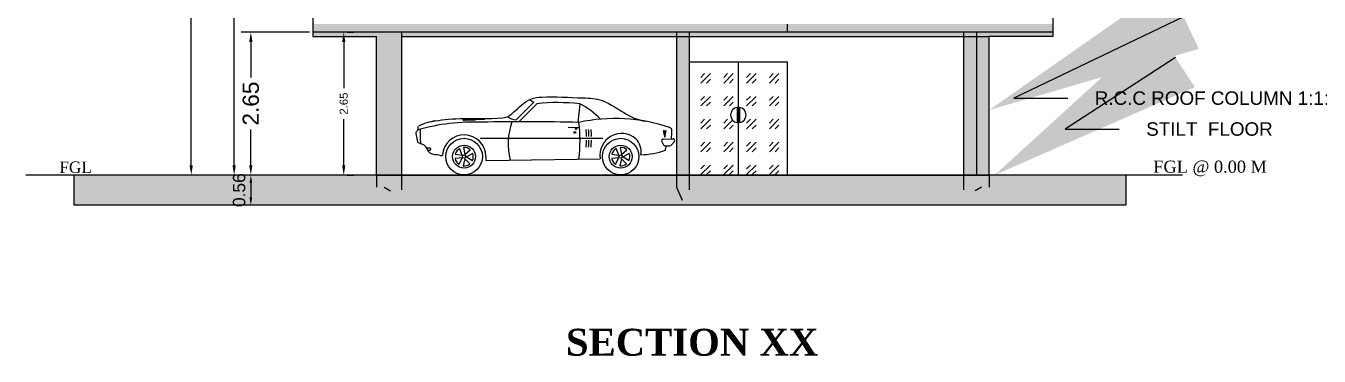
# Model space of a CAD drawing. Header units: metres. Extents: x 8742 to 14639, y -4028 to 1902.
# Drawn here: x 8765.08 to 8789.07, y 1879.52 to 1885.64 of the extents above; entities that cross this region are included whole.
import ezdxf
from ezdxf import colors
from ezdxf.entities.mleader import LeaderData, LeaderLine
from ezdxf.math import Vec2, Vec3

# ---------------------------------------------------------------- set-up
doc = ezdxf.new("R2010")
doc.units = ezdxf.units.M
for name, color, linetype in [('BLK_1_FLR_0_STILT_HEIGHT', 201, 'Continuous'), ('BLK_1_HT_OF_BLDG', 5, 'Continuous'), ('BLK_1_PLINTH_HEIGHT', 7, 'Continuous'), ('BLK_1_TOTAL_HEIGHT', 21, 'Continuous')]:
    doc.layers.add(name, color=color, linetype=linetype)
doc.styles.add('Arial_B_1', font='times.ttf', dxfattribs={"height": 0.5})
doc.styles.get("Standard").update_dxf_attribs({"font": 'arial.ttf'})
doc.styles.add('style1', font='times.ttf')
doc.dimstyles.new('ISO-25', dxfattribs={"dimtxt": 0.23, "dimasz": 0.15, "dimexe": 1.25, "dimexo": 0.625, "dimgap": 0.1, "dimtad": 1, "dimdsep": 46, "dimtxsty": 'Standard', "dimcen": 0, "dimse1": 1, "dimse2": 1, "dimadec": 0, "dimazin": 0, "dimtfac": 1, "dimtmove": 0, "dimatfit": 3, "dimfxl": 0, "dimarcsym": 0})
doc.dimstyles.get("Standard").update_dxf_attribs({"dimtxt": 0.15, "dimasz": 0.18, "dimexe": 0.18, "dimexo": 0.0625, "dimgap": 0.09, "dimtad": 0, "dimzin": 0, "dimdsep": 46, "dimtxsty": 'Standard', "dimcen": 0.09, "dimadec": 0, "dimazin": 0, "dimtfac": 1, "dimtofl": 0, "dimtmove": 0, "dimatfit": 3, "dimfxl": 0, "dimtolj": 1, "dimtzin": 0, "dimarcsym": 0})
doc.dimstyles.new('STANDARD$0', dxfattribs={"dimscale": 0, "dimtxt": 9, "dimasz": 2, "dimexe": 2, "dimexo": 1, "dimgap": 0.5, "dimtad": 1, "dimdec": 1, "dimzin": 0, "dimdsep": 46, "dimlunit": 4, "dimtxsty": 'Standard', "dimblk1": 'ARCHTICK', "dimblk2": 'ARCHTICK', "dimsah": 1, "dimcen": 0, "dimdle": 1.5, "dimclrd": 1, "dimclre": 1, "dimclrt": 4, "dimadec": 0, "dimazin": 0, "dimtfac": 0.3, "dimtdec": 1, "dimtix": 1, "dimtmove": 0, "dimatfit": 3, "dimldrblk": 'ARCHTICK', "dimfxl": 0, "dimfrac": 2, "dimtolj": 1, "dimtzin": 0, "dimarcsym": 0})

# ---------------------------------------------------------------- blocks, each defined once
blk = doc.blocks.new('*D283')
at = {"layer": 'Defpoints', "color": 0, "lineweight": -2}
for p, q in [((8770.339, 1885.526), (8769.073, 1885.526)), ((8769.253, 1885.346), (8769.253, 1884.684)), ((8769.253, 1883.056), (8769.253, 1883.718)), ((8770.178, 1882.876), (8769.073, 1882.876))]:
    blk.add_line(p, q, dxfattribs=at)
at = {"layer": 'Defpoints', "color": 0}
for p in [(8770.401, 1885.526), (8769.253, 1882.876), (8770.24, 1882.876)]:
    blk.add_point(p, dxfattribs=at)
for points in [[(8769.223, 1885.346), (8769.283, 1885.346), (8769.253, 1885.526)], [(8769.223, 1883.056), (8769.283, 1883.056), (8769.253, 1882.876)]]:
    blk.add_solid(points, dxfattribs=at)
at = {"layer": 'Defpoints', "color": 0, "insert": (8769.253, 1884.201), "char_height": 0.3, "attachment_point": 5, "rotation": 90}
blk.add_mtext('\\A1;2.65', dxfattribs=at)
blk = doc.blocks.new('*U288')
for p, q in [((72.93, 40.23), (85.8, 53.18)), ((75, 38.82), (88.08, 51.97)), ((119.39, 51.91), (117.92, 38.32)), ((50.13, 41.06), (34.31, 40.98)), ((43.26, 39.85), (35.15, 39.78)), ((35.3, 40.46), (50.13, 40.62)), ((111.09, 34.73), (118.48, 34.64)), ((7.45, 19.78), (9.74, 19.8)), ((10.37, 19.19), (10.38, 18.56)), ((46.65, 26.83), (136.29, 26.77)), ((179.3, 24.35), (180.25, 22.49)), ((180.37, 26.17), (187.51, 26.41)), ((182.62, 21.14), (184.91, 21.28)), ((186.68, 22.17), (188.51, 24.37)), ((9.76, 17.93), (8.53, 17.92)), ((50.87, 13.52), (50.91, 10.52))]:
    blk.add_line(p, q)
for points in [[(35.31, 39.93), (35.3, 40.27, 0.269532), (35.14, 40.54), (34.38, 40.96, 0.575383), (34.15, 40.83), (34.15, 40.49, 0.269532), (34.32, 40.22), (35.08, 39.79, 0.575383)], [(28.49, 15.1), (33.61, 14.4), (31.65, 19.18, 0.199906)], [(34.64, 20.05), (35.56, 14.97), (39.5, 18.31, 0.199906)], [(142.85, 15.1), (147.96, 14.4), (146.01, 19.18, 0.199906)], [(148.99, 20.05), (149.91, 14.97), (153.85, 18.31, 0.199906)], [(31.31, 7.72), (33.55, 12.37), (28.4, 11.99, 0.199906)], [(39.19, 8.12), (35.46, 11.69), (34.23, 6.67, 0.199906)], [(41.25, 15.74), (36.7, 13.3), (41.09, 10.58, 0.199906)], [(145.66, 7.72), (147.9, 12.37), (142.75, 11.99, 0.199906)], [(153.54, 8.12), (149.81, 11.69), (148.59, 6.67, 0.199906)], [(155.6, 15.74), (151.06, 13.3), (155.45, 10.58, 0.199906)]]:
    blk.add_lwpolyline(points, format="xyb", close=True)
for points in [[(181.58, 27.46), (181.53, 31.95), (180.48, 32.43)], [(181.58, 27.46), (181.53, 31.95), (182.57, 32.45)], [(50.91, 10.52), (134.38, 11.83)]]:
    blk.add_lwpolyline(points)
for centre, radius in [((115.89, 31.01), 0.619), ((34.98, 13.35), 13.35), ((34.98, 13.35), 8.35), ((149.33, 13.35), 13.35), ((149.33, 13.35), 8.35), ((34.98, 13.35), 1.25), ((149.33, 13.35), 1.25)]:
    blk.add_circle(centre, radius)
for centre, radius, start, end in [((114.6, 105.09), 59.37, 237.61027, 240.97846), ((103.45, -95), 147.78, 83.81633, 95.97054), ((95.51, 3.91), 53.61, 43.27479, 63.56652), ((42.18, -111.35), 149.91, 87.83928, 105.80965), ((20.53, -3.15), 43.06, 98.53035, 116.11198), ((80.1, -1364.13), 1402.96, 88.42296, 91.3179), ((73.29, 50.49), 10.26, 230.42401, 268.00854), ((118.31, 22.51), 51.16, 161.43071, 193.23633), ((145.17, -84.88), 125.99, 71.52833, 102.12419), ((25.66, 24.94), 94.01, 351.8279, 8.16738), ((79.16, 30.11), 76.3, 177.57734, 185.52052), ((34.98, 13.35), 15.9, 0.63732, 176.34123), ((45.64, 26.83), 78.76, 0.85201, 4.65562), ((47.43, 26.85), 78.76, 0.85201, 4.65562), ((49.23, 26.87), 78.76, 0.85201, 4.65562), ((150.1, 14.36), 15.92, 49.2263, 189.1528), ((216.26, 37.76), 36.17, 188.46832, 196.53145), ((146.68, 36.98), 36.17, 344.74319, 352.80633), ((184.3, 32.25), 2.49, 357.93203, 71.52833), ((116.55, 34.7), 70.29, 353.19423, 357.93203), ((9.75, 19.18), 0.623, 0.63732, 90.63732), ((45.64, 26.83), 78.76, 355.26443, 358.86328), ((47.43, 26.85), 78.76, 355.26443, 358.86328), ((49.23, 26.87), 78.76, 355.26443, 358.86328), ((149.4, 16.55), 14.84, 352.72855, 41.66131), ((180.41, 24.92), 1.25, 91.93898, 207.10902), ((182.47, 23.63), 2.49, 207.10902, 273.46767), ((114.25, 37.03), 70.29, 344.3985, 346.93849), ((184.76, 23.76), 2.49, 273.46767, 320.16835), ((187.55, 25.16), 1.25, 320.16835, 91.93898), ((9.76, 18.55), 0.623, 270.63732, 0.63732), ((162.47, 70.82), 56.18, 271.6865, 290.2774)]:
    blk.add_arc(centre, radius, start, end)
blk.add_ellipse((116.89, 33.59), major_axis=(-0.63, -0.007), ratio=0.610043)
for points, knots in [([(11.39, 38.92), (18.06, 40.19), (30.91, 42.01), (64.77, 40.11), (70.25, 44.91), (82.35, 56.38), (99.18, 57.3), (116.06, 56.35), (133.04, 55.87), (145.24, 49.87), (153.62, 43.8), (161.17, 40.68), (164.92, 39.73), (167.29, 39.15)], [18.629823, 18.629823, 18.629823, 18.629823, 19.527405, 20.700571, 21.107983, 21.608568, 21.92336, 23.151359, 23.716171, 23.908743, 24.77794, 24.943072, 25.187755, 25.187755, 25.187755, 25.187755]), ([(19.11, 14.36), (18.99, 14.21), (18.5, 13.81), (15.35, 15), (9.19, 13.94), (7.26, 22.22), (3.01, 22.66), (1.32, 23.61), (0.64, 26.92), (-0.96, 31.49), (1.54, 32.64), (1.5, 34.06), (1.49, 34.8), (1.49, 35.06), (1.52, 35.3), (1.58, 35.51)], [16.815853, 16.815853, 16.815853, 16.815853, 16.838212, 16.885395, 17.18439, 17.479846, 17.654423, 17.670693, 17.696923, 18.016358, 18.052739, 18.140805, 18.140805, 18.140805, 18.172382, 18.172382, 18.172382, 18.172382])]:
    blk.add_open_spline(points, degree=3, knots=knots)
blk = doc.blocks.new('*D290')
at = {"layer": 'BLK_1_PLINTH_HEIGHT', "color": 0, "lineweight": -2}
blk.add_line((8769.253, 1882.726), (8769.253, 1882.466), dxfattribs=at)
at = {"layer": 'BLK_1_PLINTH_HEIGHT', "color": 0}
for points in [[(8769.228, 1882.726), (8769.278, 1882.726), (8769.253, 1882.876)], [(8769.228, 1882.466), (8769.278, 1882.466), (8769.253, 1882.316)]]:
    blk.add_solid(points, dxfattribs=at)
at = {"layer": 'Defpoints', "color": 0}
for p in [(8769.253, 1882.876), (8769.253, 1882.316), (8769.253, 1882.316)]:
    blk.add_point(p, dxfattribs=at)
at = {"layer": 'BLK_1_PLINTH_HEIGHT', "color": 0, "insert": (8769.036, 1882.596), "char_height": 0.23, "attachment_point": 5, "rotation": 90}
blk.add_mtext('0.56', dxfattribs=at)
blk = doc.blocks.new('*D291')
at = {"layer": 'BLK_1_HT_OF_BLDG', "color": 0, "lineweight": -2}
for p, q in [((8769.401, 1894.826), (8768.643, 1894.826)), ((8768.943, 1894.646), (8768.943, 1889.434)), ((8768.943, 1883.056), (8768.943, 1888.268)), ((8769.401, 1882.876), (8768.643, 1882.876))]:
    blk.add_line(p, q, dxfattribs=at)
at = {"layer": 'BLK_1_HT_OF_BLDG', "color": 0}
for points in [[(8768.913, 1894.646), (8768.973, 1894.646), (8768.943, 1894.826)], [(8768.913, 1883.056), (8768.973, 1883.056), (8768.943, 1882.876)]]:
    blk.add_solid(points, dxfattribs=at)
at = {"layer": 'Defpoints', "color": 0}
for p in [(8770.401, 1894.826), (8768.943, 1882.876), (8770.401, 1882.876)]:
    blk.add_point(p, dxfattribs=at)
at = {"layer": 'BLK_1_HT_OF_BLDG', "color": 0, "insert": (8768.943, 1888.851), "char_height": 0.3, "attachment_point": 5, "rotation": 90}
blk.add_mtext('\\A1;11.95', dxfattribs=at)
blk = doc.blocks.new('*D292')
at = {"layer": 'BLK_1_TOTAL_HEIGHT', "color": 0, "lineweight": -2}
for p, q in [((8768.401, 1896.023), (8768.107, 1896.023)), ((8768.147, 1895.843), (8768.147, 1889.669)), ((8768.147, 1883.056), (8768.147, 1888.503)), ((8768.401, 1882.876), (8768.107, 1882.876))]:
    blk.add_line(p, q, dxfattribs=at)
at = {"layer": 'BLK_1_TOTAL_HEIGHT', "color": 0}
for points in [[(8768.117, 1895.843), (8768.177, 1895.843), (8768.147, 1896.023)], [(8768.117, 1883.056), (8768.177, 1883.056), (8768.147, 1882.876)]]:
    blk.add_solid(points, dxfattribs=at)
at = {"layer": 'Defpoints', "color": 0}
for p in [(8770.401, 1896.023), (8768.147, 1882.876), (8770.401, 1882.876)]:
    blk.add_point(p, dxfattribs=at)
at = {"layer": 'BLK_1_TOTAL_HEIGHT', "color": 0, "insert": (8768.147, 1889.086), "char_height": 0.3, "attachment_point": 5, "rotation": 90}
blk.add_mtext('\\A1;13.15', dxfattribs=at)
blk = doc.blocks.new('*D299')
at = {"layer": 'BLK_1_FLR_0_STILT_HEIGHT', "color": 0, "lineweight": -2}
for p, q in [((8771.039, 1885.526), (8771.156, 1885.526)), ((8770.976, 1885.346), (8770.976, 1884.488)), ((8770.976, 1883.056), (8770.976, 1883.915)), ((8771.039, 1882.876), (8771.156, 1882.876))]:
    blk.add_line(p, q, dxfattribs=at)
at = {"layer": 'BLK_1_FLR_0_STILT_HEIGHT', "color": 0}
for points in [[(8770.946, 1885.346), (8771.006, 1885.346), (8770.976, 1885.526)], [(8770.946, 1883.056), (8771.006, 1883.056), (8770.976, 1882.876)]]:
    blk.add_solid(points, dxfattribs=at)
at = {"layer": 'Defpoints', "color": 0}
for p in [(8770.976, 1885.526), (8770.976, 1885.526), (8770.976, 1882.876)]:
    blk.add_point(p, dxfattribs=at)
at = {"layer": 'BLK_1_FLR_0_STILT_HEIGHT', "color": 0, "insert": (8770.976, 1884.201), "char_height": 0.15, "attachment_point": 5, "rotation": 90}
blk.add_mtext('\\A1;2.65', dxfattribs=at)

msp = doc.modelspace()

# ---------------------------------------------------------------- hatches: boundary and pattern name
h = msp.add_hatch()
h.set_pattern_fill('AR-CONC', color=256, scale=0.001)
h.set_pattern_definition([(50, (-179.24271, 244.39022), (0.182184669, -0.0159390855), [0.01905, -0.20955]), (355, (-179.24271, 244.39022), (-0.0352434214, 0.1910568452), [0.01524, -0.167640584]), (100.4514447, (-179.22753, 244.38889), (0.146941247, 0.175117752), [0.0161900088, -0.1780902446]), (46.1842, (-179.24271, 244.44102), (0.271079041, -0.042042328), [0.028575, -0.314325]), (96.6355576, (-179.22012, 244.4375), (0.237404134, 0.2474261246), [0.024285023, -0.267135608]), (351.184151, (-179.2427, 244.44102), (0.237404134, 0.247426125), [0.022859967, -0.251459732]), (21, (-179.21731, 244.42832), (0.1516143913, -0.1022651982), [0.01905, -0.20955]), (326, (-179.21731, 244.42832), (0.0618020283, 0.184187966), [0.01524, -0.16764]), (71.451445, (-179.20468, 244.4198), (0.2134164193, 0.081922769), [0.0161900088, -0.1780899376]), (37.5, (-179.24271, 244.390216), (0.00308860325, 0.08455503887), [0, -0.165608, 0, -0.17018, 0, -0.168275]), (7.5, (-179.24271, 244.39022), (0.0668196625, 0.1001805748), [0, -0.097028, 0, -0.161798, 0, -0.064135]), (327.5, (-179.299355, 244.390216), (0.13559059517, -0.005728744), [0, -0.0635, 0, -0.19812, 0, -0.26289]), (317.5, (-179.32476, 244.39022), (0.1481291814, 0.025426491), [0, -0.08255, 0, -0.131572, 0, -0.18669])])
h.paths.add_polyline_path([(8784.129, 1885.676), (8770.401, 1885.676), (8770.401, 1885.526), (8784.129, 1885.526)])
h = msp.add_hatch(color=256)
h.dxf.hatch_style = 1
h.paths.add_polyline_path([(8772.054, 1885.526), (8770.401, 1885.526), (8770.401, 1885.446), (8771.583, 1885.446), (8771.583, 1882.876), (8772.054, 1882.876)])
h.paths.add_polyline_path([(8772.054, 1882.876), (8771.583, 1882.876), (8771.583, 1882.316), (8771.786, 1882.316), (8771.827, 1882.316), (8771.844, 1882.316), (8771.97, 1882.316), (8772.054, 1882.316)])
h = msp.add_hatch(color=256)
h.dxf.hatch_style = 1
h.paths.add_polyline_path([(8777.151, 1885.446), (8777.151, 1885.526), (8772.054, 1885.526), (8772.054, 1885.446)])
h = msp.add_hatch(color=256)
h.dxf.hatch_style = 1
h.paths.add_polyline_path([(8777.381, 1885.526), (8777.151, 1885.526), (8777.151, 1882.876), (8777.381, 1882.876)])
h.paths.add_polyline_path([(8777.381, 1882.876), (8777.151, 1882.876), (8777.151, 1882.316), (8777.203, 1882.636), (8777.153, 1882.316), (8777.381, 1882.316)])
h = msp.add_hatch(color=256)
h.dxf.hatch_style = 1
h.paths.add_polyline_path([(8782.476, 1885.446), (8782.476, 1885.526), (8777.38, 1885.526), (8777.38, 1885.446)])
h = msp.add_hatch(color=256)
h.dxf.hatch_style = 1
h.paths.add_polyline_path([(8782.476, 1885.526), (8784.129, 1885.526), (8784.129, 1885.446), (8782.947, 1885.446), (8782.947, 1882.876), (8782.476, 1882.876)])
h.paths.add_polyline_path([(8782.476, 1882.876), (8782.947, 1882.876), (8782.947, 1882.316), (8782.686, 1882.316), (8782.723, 1882.316), (8782.744, 1882.316), (8782.743, 1882.316), (8782.476, 1882.316)])
h = msp.add_hatch()
h.set_pattern_fill('GOST_GLASS', color=256, scale=0.05)
h.paths.add_polyline_path([(8778.295, 1884.976), (8777.381, 1884.976), (8777.381, 1882.876), (8778.295, 1882.876)])
h.paths.add_polyline_path([(8778.275, 1884.132), (8778.275, 1883.848, -0.868989)], flags=16)
h.paths.add_polyline_path([(8779.209, 1884.976), (8778.295, 1884.976), (8778.295, 1882.876), (8779.209, 1882.876)])
h.paths.add_polyline_path([(8778.315, 1883.848), (8778.315, 1884.132, -0.868989)], flags=16)
h = msp.add_hatch()
h.set_pattern_fill('AR-SAND', color=256, scale=0.004)
h.paths.add_polyline_path([(8765.968, 1882.876), (8765.968, 1882.316), (8785.484, 1882.316), (8785.484, 1882.876)])

# ---------------------------------------------------------------- linework, layer by layer
at = {"layer": 'Defpoints'}
for p, q in [((8770.401, 1896.023), (8770.401, 1885.446)), ((8784.129, 1896.023), (8784.129, 1885.446)), ((8784.129, 1885.526), (8770.401, 1885.526)), ((8770.401, 1885.446), (8771.583, 1885.446)), ((8771.583, 1882.876), (8771.583, 1885.446)), ((8772.054, 1882.602), (8772.054, 1885.526)), ((8772.054, 1885.446), (8782.947, 1885.446)), ((8777.151, 1885.526), (8777.151, 1882.876)), ((8777.381, 1885.526), (8777.381, 1882.876)), ((8779.209, 1885.526), (8779.209, 1885.676)), ((8782.476, 1882.602), (8782.476, 1885.526)), ((8782.717, 1882.876), (8782.717, 1885.526)), ((8782.947, 1882.876), (8782.947, 1885.446)), ((8784.129, 1885.446), (8782.947, 1885.446)), ((8779.209, 1882.876), (8779.209, 1884.976)), ((8786.533, 1882.876), (8765.08, 1882.876)), ((8765.968, 1882.876), (8765.968, 1882.316)), ((8771.583, 1882.876), (8769.678, 1882.876)), ((8771.583, 1882.876), (8782.947, 1882.876)), ((8771.583, 1882.876), (8771.583, 1882.653)), ((8777.151, 1882.876), (8777.151, 1882.653)), ((8777.381, 1882.876), (8777.381, 1882.602)), ((8782.947, 1882.876), (8782.947, 1882.653)), ((8785.484, 1882.876), (8785.484, 1882.316)), ((8771.728, 1882.653), (8771.844, 1882.586)), ((8777.151, 1882.653), (8777.253, 1882.409)), ((8782.803, 1882.653), (8782.686, 1882.586)), ((8785.484, 1882.316), (8765.968, 1882.316))]:
    msp.add_line(p, q, dxfattribs=at)
at = {"layer": 'Defpoints', "color": 0}
for p, q in [((8777.381, 1884.976), (8779.21, 1884.976)), ((8778.295, 1884.976), (8778.295, 1882.876)), ((8778.275, 1884.132), (8778.275, 1883.848)), ((8778.315, 1884.132), (8778.315, 1883.848))]:
    msp.add_line(p, q, dxfattribs=at)
at = {"layer": 'Defpoints'}
for start, end in [(98.0194, 261.9806), (278.0194, 81.9806)]:
    msp.add_arc((8778.295, 1883.99), 0.143, start, end, dxfattribs=at)

# ---------------------------------------------------------------- block references
at = {"layer": 'Defpoints', "xscale": 0.0254, "yscale": 0.0254, "zscale": 0.0254}
msp.add_blockref('*U288', (8772.32, 1882.879), dxfattribs=at)

# ---------------------------------------------------------------- texts
at = {"style": 'style1'}
msp.add_text('FGL @ 0.00 M ', height=0.225, dxfattribs=at).set_placement((8785.992, 1882.919))
at = {"insert": (8765.701, 1883.127), "char_height": 0.2116, "width": 1.8593, "attachment_point": 1, "line_spacing_factor": 0.938532, "style": 'Arial_B_1'}
msp.add_mtext('FGL', dxfattribs=at)
at = {"insert": (8775.098, 1880.027), "char_height": 0.5, "width": 5.38494, "attachment_point": 1, "style": 'style1'}
msp.add_mtext('{\\fTimes New Roman|b1|i0|c0|p18;SECTION XX}', dxfattribs=at)

# ---------------------------------------------------------------- dimensions: what is measured, and where the dimension line sits
at = {"layer": 'BLK_1_FLR_0_STILT_HEIGHT'}
dim = msp.add_aligned_dim(p1=(8770.976, 1882.876), p2=(8770.976, 1885.526), distance=0, dimstyle='Standard', dxfattribs=at)
dim.commit()
dim.dimension.update_dxf_attribs({"geometry": '*D299', "text_midpoint": (8770.976, 1884.201)})
at = {"layer": 'BLK_1_HT_OF_BLDG'}
dim = msp.add_linear_dim(base=(8768.943, 1882.876), p1=(8770.401, 1894.826), p2=(8770.401, 1882.876), angle=90, dimstyle='STANDARD$0', override={"dimscale": 1, "dimtxt": 0.3, "dimasz": 0.18, "dimexe": 0.3, "dimexo": 1, "dimgap": 0.09, "dimtad": 0, "dimdec": 2, "dimlunit": 2, "dimsah": 0, "dimcen": 0.09, "dimdle": 0, "dimclrd": 0, "dimclre": 0, "dimclrt": 0, "dimtfac": 1, "dimtdec": 2, "dimtix": 0, "dimtofl": 0, "dimfrac": 0}, dxfattribs=at)
dim.commit()
dim.dimension.update_dxf_attribs({"geometry": '*D291', "text_midpoint": (8768.943, 1888.851)})
at = {"layer": 'BLK_1_PLINTH_HEIGHT'}
dim = msp.add_linear_dim(base=(8769.253, 1882.316), p1=(8769.253, 1882.876), p2=(8769.253, 1882.316), angle=90, dimstyle='ISO-25', dxfattribs=at)
dim.commit()
dim.dimension.update_dxf_attribs({"geometry": '*D290', "text_midpoint": (8769.253, 1882.596), "dimtype": 160})
at = {"layer": 'BLK_1_TOTAL_HEIGHT'}
dim = msp.add_linear_dim(base=(8768.147, 1882.876), p1=(8770.401, 1896.023), p2=(8770.401, 1882.876), angle=90, dimstyle='STANDARD$0', override={"dimscale": 1, "dimtxt": 0.3, "dimasz": 0.18, "dimexe": 0.04, "dimexo": 2, "dimgap": 0.09, "dimtad": 0, "dimdec": 2, "dimlunit": 2, "dimsah": 0, "dimcen": 0.09, "dimdle": 0, "dimse1": 0, "dimse2": 0, "dimclrd": 0, "dimclre": 0, "dimclrt": 0, "dimtfac": 1, "dimtdec": 2, "dimtix": 0, "dimtofl": 0, "dimfrac": 0}, dxfattribs=at)
dim.commit()
dim.dimension.update_dxf_attribs({"geometry": '*D292', "text_midpoint": (8768.147, 1889.086), "dimtype": 160})
at = {"layer": 'Defpoints'}
dim = msp.add_linear_dim(base=(8769.253, 1882.876), p1=(8770.401, 1885.526), p2=(8770.24, 1882.876), angle=90, dimstyle='STANDARD$0', override={"dimscale": 1, "dimtxt": 0.3, "dimasz": 0.18, "dimexe": 0.18, "dimexo": 0.0625, "dimgap": 0.09, "dimtad": 0, "dimdec": 2, "dimlunit": 2, "dimsah": 0, "dimcen": 0.09, "dimdle": 0, "dimclrd": 0, "dimclre": 0, "dimclrt": 0, "dimtfac": 1, "dimtdec": 2, "dimtix": 0, "dimtofl": 0, "dimfrac": 0}, dxfattribs=at)
dim.commit()
dim.dimension.update_dxf_attribs({"geometry": '*D283', "text_midpoint": (8769.253, 1884.201)})

# ---------------------------------------------------------------- leaders
ml = msp.add_multileader_mtext('Standard', dxfattribs=at)
ml.set_content('R.C.C ROOF COLUMN 1:1:2 MIX', color=256)
ml.set_leader_properties()
ml.build(insert=Vec2(0, 0))
ml.multileader.update_dxf_attribs({"dogleg_length": 1})
ctx = ml.context
ctx.base_point, ctx.char_height, ctx.landing_gap_size, ctx.plane_origin = Vec3(8784.406, 1884.301), 0.25, 0.5, Vec3(8782.947, 1884.081)
notes = []
notes.append((ctx, [(0, (1, 1, 0), (8783.406, 1884.301), (1, 0), 1, [(0, [(8782.947, 1884.081)], 0, [])])]))
ctx.mtext.insert, ctx.mtext.flow_direction = Vec3(8784.906, 1884.428), 5
ml = msp.add_multileader_mtext('Standard', dxfattribs=at)
ml.set_content('STILT  FLOOR', color=256)
ml.set_leader_properties()
ml.build(insert=Vec2(0, 0))
ml.multileader.update_dxf_attribs({"dogleg_length": 1})
ctx = ml.context
ctx.base_point, ctx.char_height, ctx.landing_gap_size, ctx.plane_origin = Vec3(8785.36, 1883.728), 0.25, 0.5, Vec3(8773.496, 1882.876)
notes.append((ctx, [(1, (1, 1, 0), (8784.36, 1883.728), (1, 0), 1, [(0, [(8783.05, 1882.876)], 0, [])])]))
ctx.mtext.insert, ctx.mtext.width, ctx.mtext.flow_direction = Vec3(8785.86, 1883.855), 4.6088, 5
for ctx, leaders in notes:
    for number, flags, end, landing, length, lines in leaders:
        leader = LeaderData()
        leader.index, (leader.has_last_leader_line, leader.has_dogleg_vector, leader.attachment_direction) = number, flags
        leader.last_leader_point, leader.dogleg_vector, leader.dogleg_length = Vec3(end), Vec3(landing), length
        for number, points, colour, breaks in lines:
            line = LeaderLine()
            line.index, line.vertices, line.color, line.breaks = number, Vec3.list(points), colors.encode_raw_color(colour), breaks
            leader.lines.append(line)
        ctx.leaders.append(leader)

doc.saveas('drawing.dxf')
